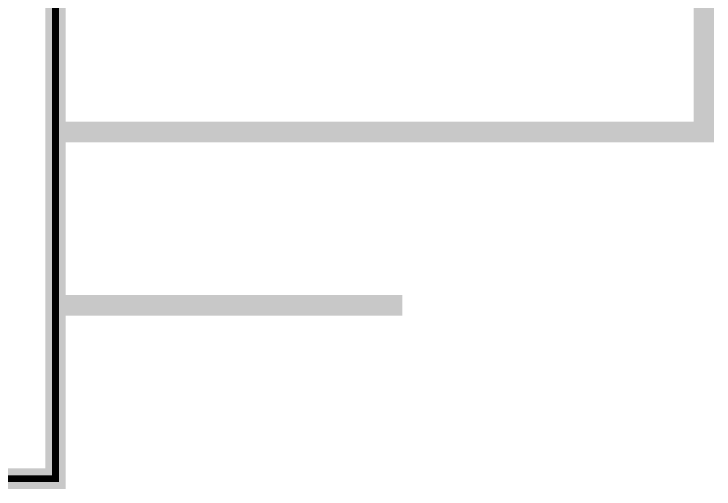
# Model space of a CAD drawing. Header units: millimetres. Extents: x 0 to 394, y 0 to 282.
# Drawn here: x 194.64 to 204.88, y 137.3 to 144.26 of the extents above; entities that cross this region are included whole.
import ezdxf

# ---------------------------------------------------------------- set-up
doc = ezdxf.new("R2010")
doc.units = ezdxf.units.MM
doc.layers.add('Sheet', color=255, linetype='Continuous')

msp = doc.modelspace()

# ---------------------------------------------------------------- linework, layer by layer
at = {"layer": 'Sheet'}
for points, const_width in [([(185.08, 152.695), (195.244, 152.695), (195.244, 137.455), (185.08, 137.455), (185.08, 152.695)], 0.3), ([(185.08, 152.695), (185.08, 137.455), (195.244, 137.455), (195.244, 152.695), (185.08, 152.695), (185.08, 152.695)], 0.0991)]:
    msp.add_lwpolyline(points, close=True, dxfattribs=dict(at, const_width=const_width))
at = {"layer": 'Sheet', "const_width": 0.3}
for points in [[(200.32, 142.531), (204.734, 142.531), (204.734, 145.069)], [(195.244, 142.531), (200.32, 142.531)], [(195.244, 139.993), (200.32, 139.993)]]:
    msp.add_lwpolyline(points, dxfattribs=at)

doc.saveas('drawing.dxf')
